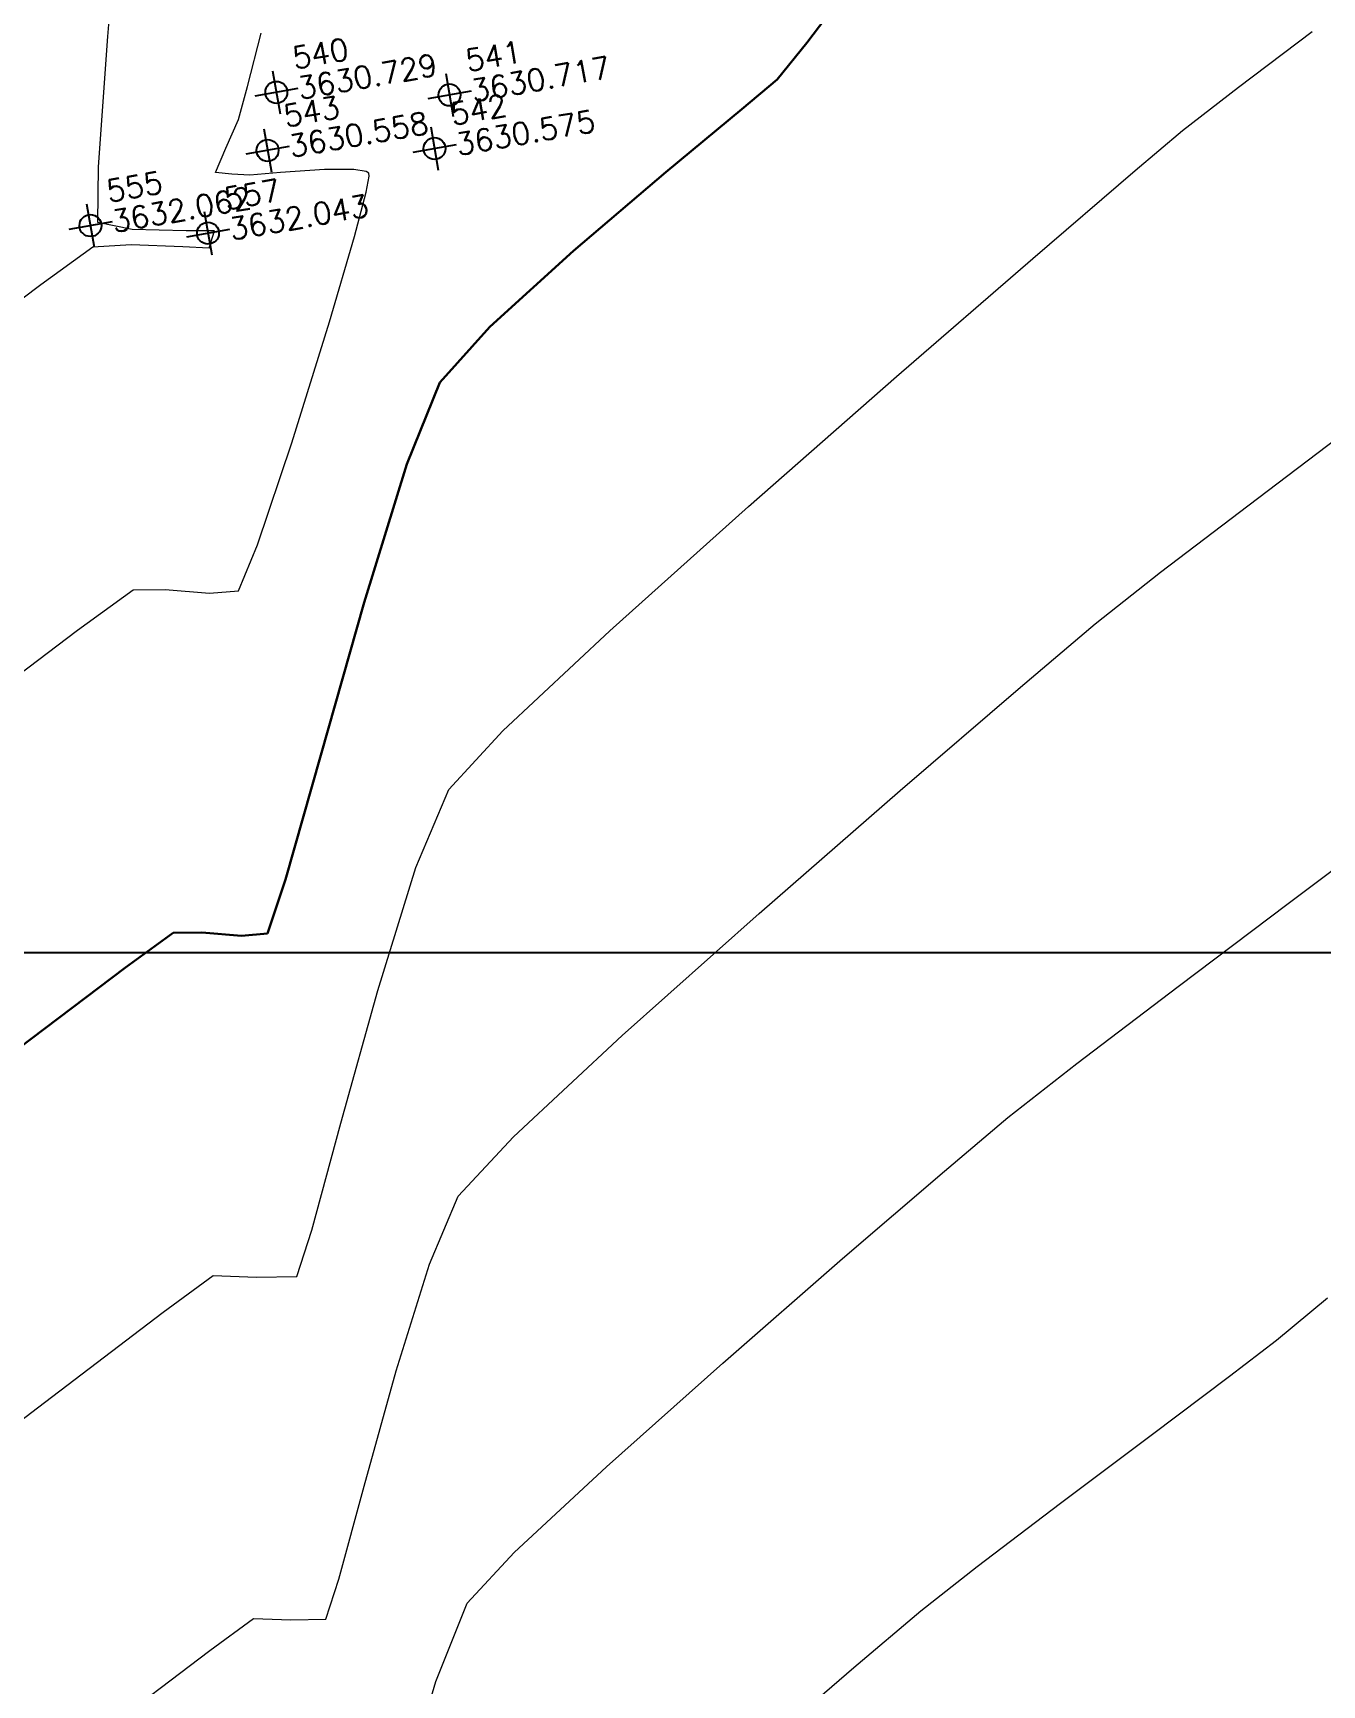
# Model space of a CAD drawing. Header units: millimetres. Extents: x 736950 to 740938, y 8500595 to 8502163.
# Drawn here: x 737849.03 to 737854.9, y 8501296.66 to 8501304.19 of the extents above; entities that cross this region are included whole.
import ezdxf

# ---------------------------------------------------------------- set-up
doc = ezdxf.new("R2010")
doc.units = ezdxf.units.MM
for name, color, linetype, lineweight in [('CONT-MJR', 80, 'Continuous', 30), ('CONT-MNR', 96, 'Continuous', 15), ('pista', 251, 'Continuous', 5)]:
    doc.layers.add(name, color=color, linetype=linetype, lineweight=lineweight)
doc.layers.add('Cuadricula Coordenadas', color=5, linetype='Continuous')
doc.styles.add('5mm', font='arial.ttf', dxfattribs={"height": 3})

msp = doc.modelspace()

# ---------------------------------------------------------------- hatches: boundary and pattern name
at = {"layer": 'pista'}
h = msp.add_hatch(dxfattribs=at)
h.set_pattern_fill('HONEY', color=256, scale=3, angle=9.94991650582834, style=0)
h.set_pattern_definition([(9.94991650582834, (1479841.21072825, -18.49207214638591), (0.4979252195647159, 0.4170677100899267), [0.375, -0.75]), (129.9499165058283, (1479841.21072825, -18.49207214638591), (-0.6101538418184378, 0.222682034283025), [0.3749999999999999, -0.7499999999999998]), (69.94991650582834, (1479841.21072825, -18.49207214638591), (-0.112228622253722, 0.6397497443729518), [-0.75, 0.375])])
h.paths.add_polyline_path([(737744.7999806425, 8501250.923935566), (737743.4751223363, 8501250.754223157), (737756.465848178, 8501242.026572531), (737763.5739612179, 8501242.006896213), (737770.002546867, 8501243.455222024), (737769.8468594846, 8501244.342704736), (737763.4750639071, 8501242.907173423), (737756.7405500773, 8501242.925815564)])
h.paths.add_polyline_path([(737794.2809870465, 8501256.017245878), (737809.7820272583, 8501263.709828075), (737823.391616501, 8501273.483615467), (737837.0791595323, 8501280.557800073), (737851.5530432165, 8501285.77819753), (737870.8510758049, 8501293.050216693, -0.9976846880626209), (737871.0089264096, 8501292.63424804), (737865.2748787645, 8501289.581801567, 0.7845063948290762), (737866.1540430214, 8501286.121818589), (737883.2588851704, 8501291.348365877), (737897.4188924351, 8501296.516943583), (737903.2981396064, 8501301.44146652, -0.5512150924587264), (737904.1219025984, 8501301.177325813), (737906.855912117, 8501297.98174819, 0.5618964424650519), (737910.2738656431, 8501298.536066804), (737914.22079628, 8501308.558674501), (737925.6412323939, 8501300.72656757, 0.340189525830376), (737928.7023693406, 8501300.894137181), (737936.9171069289, 8501306.117412793, -0.358727273887905), (737938.1716059428, 8501305.962964654), (737943.1732157968, 8501301.051021611, 0.3417074120720416), (737946.0555081918, 8501300.709858142), (737955.8779356404, 8501307.072689936), (737971.8320576148, 8501314.464803053), (737988.5677626224, 8501323.411181662), (738023.1375471824, 8501336.282937778), (738044.4246208373, 8501357.728329657), (738061.4456776979, 8501362.208386911), (738078.9085143938, 8501363.070318012), (738112.0997810266, 8501372.051506756), (738118.6561313582, 8501373.365123207), (738128.3493353954, 8501376.976906104), (738155.2251721952, 8501366.826195797), (738176.6167526407, 8501363.543890122), (738193.8053773039, 8501353.328603027), (738204.7313956148, 8501340.877429372), (738207.705198212, 8501335.751671141), (738214.35685511, 8501331.742925933), (738229.9282901662, 8501313.374534177), (738233.5603594936, 8501308.186787868), (738234.53883727, 8501308.358438132), (738230.6417003467, 8501313.924784988), (738214.9478837823, 8501332.43754055), (738208.3676942562, 8501336.403214611), (738205.4657963786, 8501341.405035153), (738194.387784551, 8501354.029418997), (738176.9261677533, 8501364.406946706), (738155.4549153853, 8501367.70147717), (738128.3514754312, 8501377.93815071), (738118.4090486554, 8501374.233504975), (738111.8936108743, 8501372.928085677), (738078.7671659255, 8501363.964436961), (738061.3074614278, 8501363.102660457), (738043.958527311, 8501358.536303693), (738022.6381405202, 8501337.057350922), (737988.196920163, 8501324.233464561), (737971.4304040315, 8501315.270615296), (737955.4419368334, 8501307.862588815), (737945.5806043665, 8501301.47455489, -0.3391433520832071), (737943.8038299843, 8501301.693147572), (737938.8116631231, 8501306.59581691, 0.3560082385246841), (737936.4342009705, 8501306.876887502), (737928.158540546, 8501301.61487459, -0.3502196171718997), (737926.1502499409, 8501301.468794718), (737914.5128481541, 8501309.44969617, 0.4302069892023044), (737913.4330382891, 8501309.014522241), (737909.4507249827, 8501298.90206584, -0.5704007069138802), (737907.5397775185, 8501298.566836312), (737904.9064502402, 8501301.644734057, 0.4931454261128044), (737902.7202336333, 8501302.131411942), (737896.9620044216, 8501297.308254998), (737882.9728831241, 8501292.20205278), (737866.0373022418, 8501287.027224885, -0.7384715771871906), (737865.6977918843, 8501288.787355538), (737871.5108758068, 8501291.881875956, 0.9119586051647783), (737870.5337161538, 8501293.892406015), (737851.2416702455, 8501286.62264278), (737836.7183275839, 8501281.384406622), (737822.9200107896, 8501274.252970394), (737809.3164408724, 8501264.483505804), (737793.8201376351, 8501256.79327439), (737778.9884914039, 8501246.402265295), (737769.846859484, 8501244.34270474), (737770.0025468671, 8501243.455222024), (737779.3594973255, 8501245.563292695)])
h.paths.add_polyline_path([(738260.5182952256, 8501271.251537092), (738234.538837269, 8501308.358438132), (738233.56035949, 8501308.186787868), (738259.6897886079, 8501270.86568047), (738269.3749442189, 8501234.589470252), (738274.5057655985, 8501215.583008338), (738279.7983711922, 8501189.602392923), (738280.7089290785, 8501189.641305126), (738275.382018582, 8501215.790318219), (738270.2441657205, 8501234.822827347)])

# ---------------------------------------------------------------- linework, layer by layer
at = {"linetype": 'Continuous', "extrusion": (0.9849591664230046, 0.172787269436437, 0)}
for points, elevation in [([(8245946.216062787, 0), (8245946.016062785, 0)], 2195669.347162654), ([(8245946.068062787, 0), (8245945.868062787, 0)], 2195670.123162655), ([(8245945.962062787, 0), (8245945.762062788, 0)], 2195669.262162655), ([(8245945.839062788, 0), (8245945.639062788, 0)], 2195670.013162654), ([(8245945.764062786, 0), (8245945.564062785, 0)], 2195668.407162655), ([(8245945.637062786, 0), (8245945.437062787, 0)], 2195668.929162655)]:
    msp.add_lwpolyline(points, dxfattribs=dict(at, elevation=elevation))
at = {"linetype": 'Continuous', "extrusion": (-0.172787269436437, 0.9849591664230046, 0)}
for points, elevation in [([(-2195669.447162654, 0), (-2195669.247162654, 0)], 8245946.116062786), ([(-2195670.223162654, 0), (-2195670.023162653, 0)], 8245945.968062788), ([(-2195669.362162655, 0), (-2195669.162162654, 0)], 8245945.862062788), ([(-2195670.113162654, 0), (-2195669.913162654, 0)], 8245945.739062788), ([(-2195668.507162655, 0), (-2195668.307162655, 0)], 8245945.664062787), ([(-2195669.029162655, 0), (-2195668.829162654, 0)], 8245945.537062786)]:
    msp.add_lwpolyline(points, dxfattribs=dict(at, elevation=elevation))
at = {"linetype": 'Continuous'}
for centre in [(737850.1366073891, 8501303.923927734), (737850.9265082182, 8501303.912236698), (737850.0967738262, 8501303.65906119), (737850.8577309942, 8501303.667674452), (737849.2888456184, 8501303.316306159), (737849.8249382866, 8501303.281411298)]:
    msp.add_circle(centre, 0.05, dxfattribs=at)
at = {"layer": 'CONT-MJR', "elevation": 3630}
for points in [[(737852.5562555353, 8501304.149333993), (737852.6713524599, 8501304.301408183)], [(737852.4204574861, 8501303.982807789), (737852.5562555353, 8501304.149333993)], [(737851.4919347025, 8501303.20069616), (737851.9127610811, 8501303.559427526)], [(737850.7313953501, 8501302.227895899), (737850.8817716197, 8501302.60038783)], [(737850.5370343144, 8501301.596964644), (737850.7313953501, 8501302.227895899)], [(737850.3393528375, 8501300.900844904), (737850.5370343144, 8501301.596964644)], [(737849.4488534298, 8501299.931914832), (737849.6662330928, 8501300.090220524)], [(737849.6662330928, 8501300.090220524), (737849.7973268428, 8501300.091218345)], [(737849.7973268428, 8501300.091218345), (737849.9782952629, 8501300.076127492)], [(737849.9782952629, 8501300.076127492), (737850.0966858565, 8501300.08604336)]]:
    msp.add_lwpolyline(points, dxfattribs=at)
at = {"layer": 'CONT-MJR', "extrusion": (-0.6444398035604327, 0.764655046139755, 0), "elevation": 6025063.520325761}
msp.add_lwpolyline([(-6042781.035408783, 3630.000000000003), (-6042781.245297424, 3630.000000000003)], dxfattribs=at)
at = {"layer": 'CONT-MJR', "extrusion": (-0.6385911409159861, 0.769546200525751, 0), "elevation": 6070960.158876358}
msp.add_lwpolyline([(-5996668.275303908, 3630.000000000013), (-5996668.726484092, 3630.000000000013)], dxfattribs=at)
at = {"layer": 'CONT-MJR', "extrusion": (-0.6731028929511664, 0.7395488459194366, 0), "elevation": 5790478.997096471}
msp.add_lwpolyline([(-6267928.481898701, 3630), (-6267928.997563838, 3630)], dxfattribs=at)
at = {"layer": 'CONT-MJR', "extrusion": (-0.7419636642429028, 0.6704400949698974, 0), "elevation": 5152155.578867726}
msp.add_lwpolyline([(-6802342.443470064, 3630.000000000013), (-6802342.784743696, 3630.000000000013)], dxfattribs=at)
at = {"layer": 'CONT-MJR', "extrusion": (0.9623981872945837, -0.2716426496191268, 0), "elevation": -1599210.072827118}
msp.add_lwpolyline([(8382067.607571219, 3630.000000000013), (8382068.19782313, 3630.000000000013)], dxfattribs=at)
at = {"layer": 'CONT-MJR', "extrusion": (0.9485894563425493, -0.3165091520252561, 0), "elevation": -1990822.459268288}
msp.add_lwpolyline([(8297779.935248531, 3630.000000000003), (8297780.195365454, 3630.000000000003)], dxfattribs=at)
at = {"layer": 'CONT-MJR', "extrusion": (0.6032167308103739, -0.7975773164217028, 0), "elevation": -6335360.853425039}
msp.add_lwpolyline([(5716617.647273581, 3630), (5716618.335907874, 3630)], dxfattribs=at)
at = {"layer": 'CONT-MNR', "extrusion": (0.9965168984304423, -0.08339107351852174, 0), "elevation": 26346.48224713246}
msp.add_lwpolyline([(8533223.324562501, 3632), (8533224.094295226, 3632)], dxfattribs=at)
at = {"layer": 'CONT-MNR'}
for points, elevation in [([(737850.0048893271, 8501303.951122783), (737850.0677593151, 8501304.194669085)], 3631), ([(737854.5238998459, 8501303.947479174), (737854.8606283284, 8501304.20161134)], 3629), ([(737854.268963995, 8501303.749869278), (737854.5238998459, 8501303.947479174)], 3629), ([(737854.0538558942, 8501303.566967292), (737854.268963995, 8501303.749869278)], 3629), ([(737849.8593374725, 8501303.558331316), (737849.905796067, 8501303.668686626)], 3631), ([(737849.9341575692, 8501303.550191619), (737849.8593374725, 8501303.558331316)], 3631), ([(737850.0158638521, 8501303.546656305), (737849.9341575692, 8501303.550191619)], 3631), ([(737850.1549184714, 8501303.558917189), (737850.0158638521, 8501303.546656305)], 3631), ([(737850.3568010146, 8501303.57203242), (737850.1549184714, 8501303.558917189)], 3631), ([(737850.4905362434, 8501303.572214454), (737850.3568010146, 8501303.57203242)], 3631), ([(737850.5460794048, 8501303.563601622), (737850.4905362434, 8501303.572214454)], 3631), ([(737850.5587276489, 8501303.555847581), (737850.5460794048, 8501303.563601622)], 3631), ([(737850.5466161581, 8501303.469035478), (737850.5599447705, 8501303.5421303)], 3631), ([(737850.5599447705, 8501303.5421303), (737850.5587276489, 8501303.555847581)], 3631), ([(737853.5863364312, 8501303.165444566), (737854.0538558942, 8501303.566967292)], 3629), ([(737849.4794333194, 8501303.298558583), (737849.3221511643, 8501303.330435684)], 3632), ([(737849.7261172103, 8501303.292069387), (737849.4794333194, 8501303.298558583)], 3632), ([(737849.8551903819, 8501303.292725544), (737849.7261172103, 8501303.292069387)], 3632), ([(737849.8306578865, 8501303.214156874), (737849.8551903819, 8501303.292725544)], 3632), ([(737849.0627972975, 8501303.047413852), (737849.3001928638, 8501303.219304567)], 3632), ([(737849.7108938417, 8501303.220960405), (737849.8306578865, 8501303.214156874)], 3632), ([(737848.4600093674, 8501302.593708074), (737849.0627972975, 8501303.047413852)], 3632), ([(737852.2896077293, 8501302.03404745), (737852.9652916837, 8501302.62717874)], 3629), ([(737849.9636718716, 8501301.650100116), (737850.0500725028, 8501301.859438498)], 3631), ([(737849.2305550341, 8501301.470797494), (737849.4832129782, 8501301.654762546)], 3631), ([(737849.4832129782, 8501301.654762546), (737849.6295360206, 8501301.655876284)], 3631), ([(737849.6295360206, 8501301.655876284), (737849.8315277242, 8501301.639032312)], 3631), ([(737853.5300221641, 8501301.210647373), (737853.8710547221, 8501301.498656543)], 3628), ([(737852.9816576549, 8501300.739564586), (737853.5300221641, 8501301.210647373)], 3628), ([(737854.7512896077, 8501300.22318686), (737855.1867551898, 8501300.550908342)], 3627), ([(737850.4308561009, 8501299.221385121), (737850.598912795, 8501299.826262573)], 3629), ([(737853.4731454487, 8501299.247443812), (737853.786760204, 8501299.493986657)], 3627), ([(737850.2980249891, 8501298.733150683), (737850.4308561009, 8501299.221385121)], 3629), ([(737850.9653911875, 8501298.888086475), (737851.2178279604, 8501299.159669131)], 3628), ([(737852.7183423685, 8501298.603226544), (737853.183721934, 8501299.003019562)], 3627), ([(737849.621010986, 8501298.358397042), (737849.8492532072, 8501298.525678502)], 3629), ([(737849.8492532072, 8501298.525678502), (737850.0457919466, 8501298.519398913)], 3629), ([(737850.0457919466, 8501298.519398913), (737850.2296998414, 8501298.521986604)], 3629), ([(737854.6974388617, 8501298.23147555), (737854.9298133445, 8501298.423770009)], 3626), ([(737849.0479264049, 8501297.92327672), (737849.621010986, 8501298.358397042)], 3629), ([(737854.4832806991, 8501298.067266129), (737854.6974388617, 8501298.23147555)], 3626), ([(737850.4219465399, 8501297.141257059), (737850.5373042847, 8501297.565307507)], 3628), ([(737853.0752361758, 8501296.996231077), (737853.3329281856, 8501297.198811218)], 3626), ([(737849.8341470197, 8501296.815880882), (737850.032273322, 8501296.961136479)], 3628), ([(737850.032273322, 8501296.961136479), (737850.2029369889, 8501296.9557117)], 3628), ([(737850.7021329933, 8501296.12759705), (737850.864128783, 8501296.674444212)], 3627)]:
    msp.add_lwpolyline(points, dxfattribs=dict(at, elevation=elevation))
at = {"layer": 'CONT-MNR', "extrusion": (0.9974471359764737, -0.0714087594930081, 0), "elevation": 128898.1537389283}
msp.add_lwpolyline([(8532289.816839488, 3632.000000000011), (8532290.414065087, 3632.000000000011)], dxfattribs=at)
at = {"layer": 'CONT-MNR', "extrusion": (0.9655308027730659, -0.2602888182315928, 0), "elevation": -1500377.451318419}
msp.add_lwpolyline([(8400324.77824438, 3631.000000000013), (8400324.934350247, 3631.000000000013)], dxfattribs=at)
at = {"layer": 'CONT-MNR', "extrusion": (0.9140113804040935, -0.4056885461678748, 0), "elevation": -2774478.314953406}
msp.add_lwpolyline([(8069625.557023169, 3631.00000000001), (8069625.701125459, 3631.00000000001)], dxfattribs=at)
at = {"layer": 'CONT-MNR', "extrusion": (0.9999000351463322, -0.01413929681291476, 0), "elevation": 617573.1120659957}
msp.add_lwpolyline([(8510886.169461377, 3632), (8510886.422919365, 3632)], dxfattribs=at)
at = {"layer": 'CONT-MNR', "extrusion": (0.9677586739188956, -0.2518792350606555, 0), "elevation": -1427240.54825557}
msp.add_lwpolyline([(8413059.192956612, 3631.000000000013), (8413059.40304665, 3631.000000000013)], dxfattribs=at)
at = {"layer": 'CONT-MNR', "extrusion": (0.06139663706116276, -0.9981134469375613, 0), "elevation": -8439963.593991702}
msp.add_lwpolyline([(1258408.736638505, 3632.000000000013), (1258408.911587719, 3632.000000000013)], dxfattribs=at)
at = {"layer": 'CONT-MNR', "extrusion": (-0.0384558871740357, -0.9992602987918903, 0), "elevation": -8523389.461930891}
msp.add_lwpolyline([(410378.5288171968, 3632.000000000006), (410378.7650737711, 3632.000000000006)], dxfattribs=at)
at = {"layer": 'CONT-MNR', "extrusion": (0.9596553432732996, -0.2811789859271238, 0), "elevation": -1682305.662498887}
msp.add_lwpolyline([(8365788.752367355, 3631.00000000001), (8365789.157318086, 3631.00000000001)], dxfattribs=at)
at = {"layer": 'CONT-MNR', "extrusion": (0.6549493307132801, -0.7556727957245956, 0), "elevation": -5940946.817798418}
msp.add_lwpolyline([(6125497.878977419, 3629.000000000004), (6125498.700820884, 3629.000000000004)], dxfattribs=at)
at = {"layer": 'CONT-MNR', "extrusion": (0.9541837701594178, -0.2992212104185787, 0), "elevation": -1839725.279777857}
msp.add_lwpolyline([(8332585.136024965, 3631), (8332585.714306106, 3631)], dxfattribs=at)
at = {"layer": 'CONT-MNR', "extrusion": (-0.6028211944375221, 0.7978763109260227, 0), "elevation": 6338193.137493484}
msp.add_lwpolyline([(-5713481.783566855, 3628.00000000001), (-5713482.414902109, 3628.00000000001)], dxfattribs=at)
at = {"layer": 'CONT-MNR', "extrusion": (0.9478037863315331, -0.3188541713944005, 0), "elevation": -2011338.48896131}
msp.add_lwpolyline([(8292832.657452295, 3631), (8292833.148989604, 3631)], dxfattribs=at)
at = {"layer": 'CONT-MNR', "extrusion": (0.6675470517433125, -0.7445676152699708, 0), "elevation": -5837243.061630772}
msp.add_lwpolyline([(6224399.180443765, 3629), (6224400.028502517, 3629)], dxfattribs=at)
at = {"layer": 'CONT-MNR', "extrusion": (0.6074405220803372, -0.7943651629664834, 0), "elevation": -6304935.415873472}
msp.add_lwpolyline([(5750160.811219675, 3628.000000000011), (5750161.366516953, 3628.000000000011)], dxfattribs=at)
at = {"layer": 'CONT-MNR', "extrusion": (0.6201507413837456, -0.7844826689998899, 0), "elevation": -6211543.064471402}
msp.add_lwpolyline([(5850922.001215514, 3628.000000000013), (5850922.381252327, 3628.000000000013)], dxfattribs=at)
at = {"layer": 'CONT-MNR', "extrusion": (0.08346331077128967, -0.9965108507964654, 0), "elevation": -8410055.93939814}
msp.add_lwpolyline([(1444822.14403475, 3631.000000000013), (1444822.276641583, 3631.000000000013)], dxfattribs=at)
at = {"layer": 'CONT-MNR', "extrusion": (0.602593523539184, -0.7980482725929748, 0), "elevation": -6339825.785881231}
msp.add_lwpolyline([(5711667.712250235, 3631.000000000013), (5711668.511835216, 3631.000000000013)], dxfattribs=at)
at = {"layer": 'CONT-MNR', "extrusion": (-0.683498792806399, 0.7299516423929706, 0), "elevation": 5701218.251362223}
msp.add_lwpolyline([(-6349224.651382236, 3629), (-6349225.320336325, 3629)], dxfattribs=at)
at = {"layer": 'CONT-MNR', "extrusion": (-0.7343633198694168, 0.6787565943918104, 0), "elevation": 5228463.287249018}
msp.add_lwpolyline([(-6743864.617805303, 3629.000000000003), (-6743864.980652766, 3629.000000000003)], dxfattribs=at)
at = {"layer": 'CONT-MNR', "extrusion": (0.9212648856055827, -0.3889357409009009, 0), "elevation": -2626703.556874064}
msp.add_lwpolyline([(8118926.065893826, 3629), (8118926.453275848, 3629)], dxfattribs=at)
at = {"layer": 'CONT-MNR', "extrusion": (-0.6573108344034221, 0.7536195770917028, 0), "elevation": 5921747.909039597}
msp.add_lwpolyline([(-6144056.681187912, 3628), (-6144057.534630322, 3628)], dxfattribs=at)
at = {"layer": 'CONT-MNR', "extrusion": (0.9551269782082664, -0.2961966500464613, 0), "elevation": -1813315.516670801}
msp.add_lwpolyline([(8338369.68953338, 3629.00000000001), (8338370.276987342, 3629.00000000001)], dxfattribs=at)
at = {"layer": 'CONT-MNR', "extrusion": (-0.6012204040125549, 0.7990832408447697, 0), "elevation": 6349633.202065595}
msp.add_lwpolyline([(-5700761.891812441, 3627), (-5700762.52074964, 3627)], dxfattribs=at)
at = {"layer": 'CONT-MNR', "extrusion": (0.6655193282542735, -0.7463806158522477, 0), "elevation": -5854150.670178527}
msp.add_lwpolyline([(6208497.428969719, 3628.000000000003), (6208498.266949348, 3628.000000000003)], dxfattribs=at)
at = {"layer": 'CONT-MNR', "extrusion": (0.6050653440133036, -0.7961758156802194, 0), "elevation": -6322079.303649088}
msp.add_lwpolyline([(5731303.043415709, 3627.00000000001), (5731303.623634578, 3627.00000000001)], dxfattribs=at)
at = {"layer": 'CONT-MNR', "extrusion": (0.6815547014026271, -0.7317671685693311, 0), "elevation": -5718085.648785612}
msp.add_lwpolyline([(6334035.706798097, 3628), (6334036.383525697, 3628)], dxfattribs=at)
at = {"layer": 'CONT-MNR', "extrusion": (0.6452149782863658, -0.7640010679278693, 0), "elevation": -6018927.591167411}
msp.add_lwpolyline([(6048886.07197671, 3627.00000000001), (6048886.450802773, 3627.00000000001)], dxfattribs=at)
at = {"layer": 'CONT-MNR', "extrusion": (0.9212442800973499, -0.3889845451787459, 0), "elevation": -2627132.899979961}
msp.add_lwpolyline([(8118785.259736126, 3628.00000000001), (8118785.596230026, 3628.00000000001)], dxfattribs=at)
at = {"layer": 'CONT-MNR', "extrusion": (0.9514348097145318, -0.3078502929403718, 0), "elevation": -1915110.847474834}
msp.add_lwpolyline([(8315578.750951971, 3629), (8315578.972894744, 3629)], dxfattribs=at)
at = {"layer": 'CONT-MNR', "extrusion": (0.9551029939350003, -0.296273979580386, 0), "elevation": -1813990.020224171}
msp.add_lwpolyline([(8338221.217052412, 3628.000000000013), (8338221.727346471, 3628.000000000013)], dxfattribs=at)
at = {"layer": 'CONT-MNR', "extrusion": (0.6573108332490023, -0.7536195780985938, 0), "elevation": -5921746.481545097}
msp.add_lwpolyline([(6144055.198592002, 3627.00000000001), (6144055.922881501, 3627.00000000001)], dxfattribs=at)
at = {"layer": 'CONT-MNR', "extrusion": (0.9634876449607357, -0.2677527927174904, 0), "elevation": -1565336.28831317}
msp.add_lwpolyline([(8388456.712279892, 3628.000000000003), (8388457.257593062, 3628.000000000003)], dxfattribs=at)
at = {"layer": 'CONT-MNR', "extrusion": (0.6655193310347233, -0.746380613373026, 0), "elevation": -5854149.226356979}
msp.add_lwpolyline([(6208496.088428237, 3627), (6208496.799594965, 3627)], dxfattribs=at)
at = {"layer": 'CONT-MNR', "extrusion": (0.6013170967394741, -0.799010481263425, 0), "elevation": -6348941.744387584}
msp.add_lwpolyline([(5701528.890291448, 3626), (5701529.338113859, 3626)], dxfattribs=at)
at = {"layer": 'CONT-MNR', "extrusion": (0.607073417858964, -0.7946457483237644, 0), "elevation": -6307591.706576831}
msp.add_lwpolyline([(5747239.56503313, 3629.000000000007), (5747240.595360364, 3629.000000000007)], dxfattribs=at)
at = {"layer": 'CONT-MNR', "extrusion": (0.601220404803116, -0.7990832402499612, 0), "elevation": -6349631.634743745}
msp.add_lwpolyline([(5700760.052076983, 3626.000000000003), (5700760.568864183, 3626.000000000003)], dxfattribs=at)
at = {"layer": 'CONT-MNR', "extrusion": (0.6815547003127959, -0.7317671695843803, 0), "elevation": -5718084.267414795}
msp.add_lwpolyline([(6334034.407842876, 3627.000000000003), (6334034.982160121, 3627.000000000003)], dxfattribs=at)
at = {"layer": 'CONT-MNR', "extrusion": (0.60506534388275, -0.7961758157794353, 0), "elevation": -6322077.751823726}
msp.add_lwpolyline([(5731301.292317843, 3626.000000000006), (5731301.769074001, 3626.000000000006)], dxfattribs=at)
at = {"layer": 'CONT-MNR', "extrusion": (0.7324533285866776, -0.6808172452591787, 0), "elevation": -5247388.200187182}
msp.add_lwpolyline([(6729144.998479701, 3627.000000000013), (6729145.313153107, 3627.000000000013)], dxfattribs=at)
at = {"layer": 'CONT-MNR', "extrusion": (0.9515645882938102, -0.3074489133258269, 0), "elevation": -1911602.23495747}
msp.add_lwpolyline([(8316384.431949375, 3628.000000000013), (8316384.624608094, 3628.000000000013)], dxfattribs=at)
at = {"layer": 'CONT-MNR', "extrusion": (0.9284090152518032, -0.3715598207545821, 0), "elevation": -2473712.874369522}
msp.add_lwpolyline([(8166836.208703489, 3627.00000000001), (8166836.593761774, 3627.00000000001)], dxfattribs=at)
at = {"layer": 'CONT-MNR', "extrusion": (0.6461285344891338, -0.7632286137972846, 0), "elevation": -6011685.19574182}
msp.add_lwpolyline([(6056080.749300309, 3626.00000000001), (6056081.149230237, 3626.00000000001)], dxfattribs=at)
at = {"layer": 'CONT-MNR', "extrusion": (0.01388142998481876, -0.999903648308964, 0), "elevation": -8490235.425442673}
msp.add_lwpolyline([(855789.2682930704, 3628.000000000006), (855789.428085304, 3628.000000000006)], dxfattribs=at)
at = {"layer": 'CONT-MNR', "extrusion": (0.6047333065447692, -0.7964280431749188, 0), "elevation": -6324468.817583943}
msp.add_lwpolyline([(5728661.008032917, 3628), (5728661.632952816, 3628)], dxfattribs=at)
at = {"layer": 'CONT-MNR', "extrusion": (-0.6532894872541244, 0.7571082127696432, 0), "elevation": 5954370.121617876}
msp.add_lwpolyline([(-6112441.530527587, 3626.000000000013), (-6112442.178829295, 3626.000000000013)], dxfattribs=at)
at = {"layer": 'Cuadricula Coordenadas', "color": 8}
msp.add_line((736950.2264744169, 8501300), (738552.8979275209, 8501300), dxfattribs=at)

# ---------------------------------------------------------------- texts
at = {"color": 2, "char_height": 0.1, "attachment_point": 1, "rotation": 9.94991650582834, "style": '5mm'}
for s, insert, width in [('\\Ftxt.shx;\\W1.0000000000;\\T1.0000000000;\\o\\l540', (737850.2022737246, 8501304.128348703), 0.3833333333333333), ('\\Ftxt.shx;\\W1.0000000000;\\T1.0000000000;\\o\\l541', (737850.9921745537, 8501304.116657667), 0.3666666666666667), ('\\Ftxt.shx;\\W1.0000000000;\\T1.0000000000;\\o\\l543', (737850.1624401617, 8501303.863482157), 0.4), ('\\Ftxt.shx;\\W1.0000000000;\\T1.0000000000;\\o\\l542', (737850.9233973298, 8501303.87209542), 0.4), ('\\Ftxt.shx;\\W1.0000000000;\\T1.0000000000;\\o\\l555', (737849.3545119539, 8501303.520727126), 0.4), ('\\Ftxt.shx;\\W1.0000000000;\\T1.0000000000;\\o\\l557', (737849.8906046221, 8501303.485832267), 0.4)]:
    msp.add_mtext(s, dxfattribs=dict(at, insert=insert, width=width))
at = {"color": 1, "char_height": 0.1, "attachment_point": 1, "rotation": 9.94991650582834, "style": '5mm'}
for s, insert, width in [('\\Ftxt.shx;\\W1.0000000000;\\T1.0000000000;\\o\\l3630.729', (737850.2264639424, 8501303.990454419), 0.8166666666666667), ('\\Ftxt.shx;\\W1.0000000000;\\T1.0000000000;\\o\\l3630.717', (737851.0163647715, 8501303.978763383), 0.7833333333333332), ('\\Ftxt.shx;\\W1.0000000000;\\T1.0000000000;\\o\\l3630.558', (737850.1866303795, 8501303.725587873), 0.8166666666666667), ('\\Ftxt.shx;\\W1.0000000000;\\T1.0000000000;\\o\\l3630.575', (737850.9475875475, 8501303.734201135), 0.8166666666666667), ('\\Ftxt.shx;\\W1.0000000000;\\T1.0000000000;\\o\\l3632.062', (737849.3787021717, 8501303.382832842), 0.8166666666666668), ('\\Ftxt.shx;\\W1.0000000000;\\T1.0000000000;\\o\\l3632.043', (737849.9147948399, 8501303.347937983), 0.8166666666666668)]:
    msp.add_mtext(s, dxfattribs=dict(at, insert=insert, width=width))

doc.saveas('drawing.dxf')
